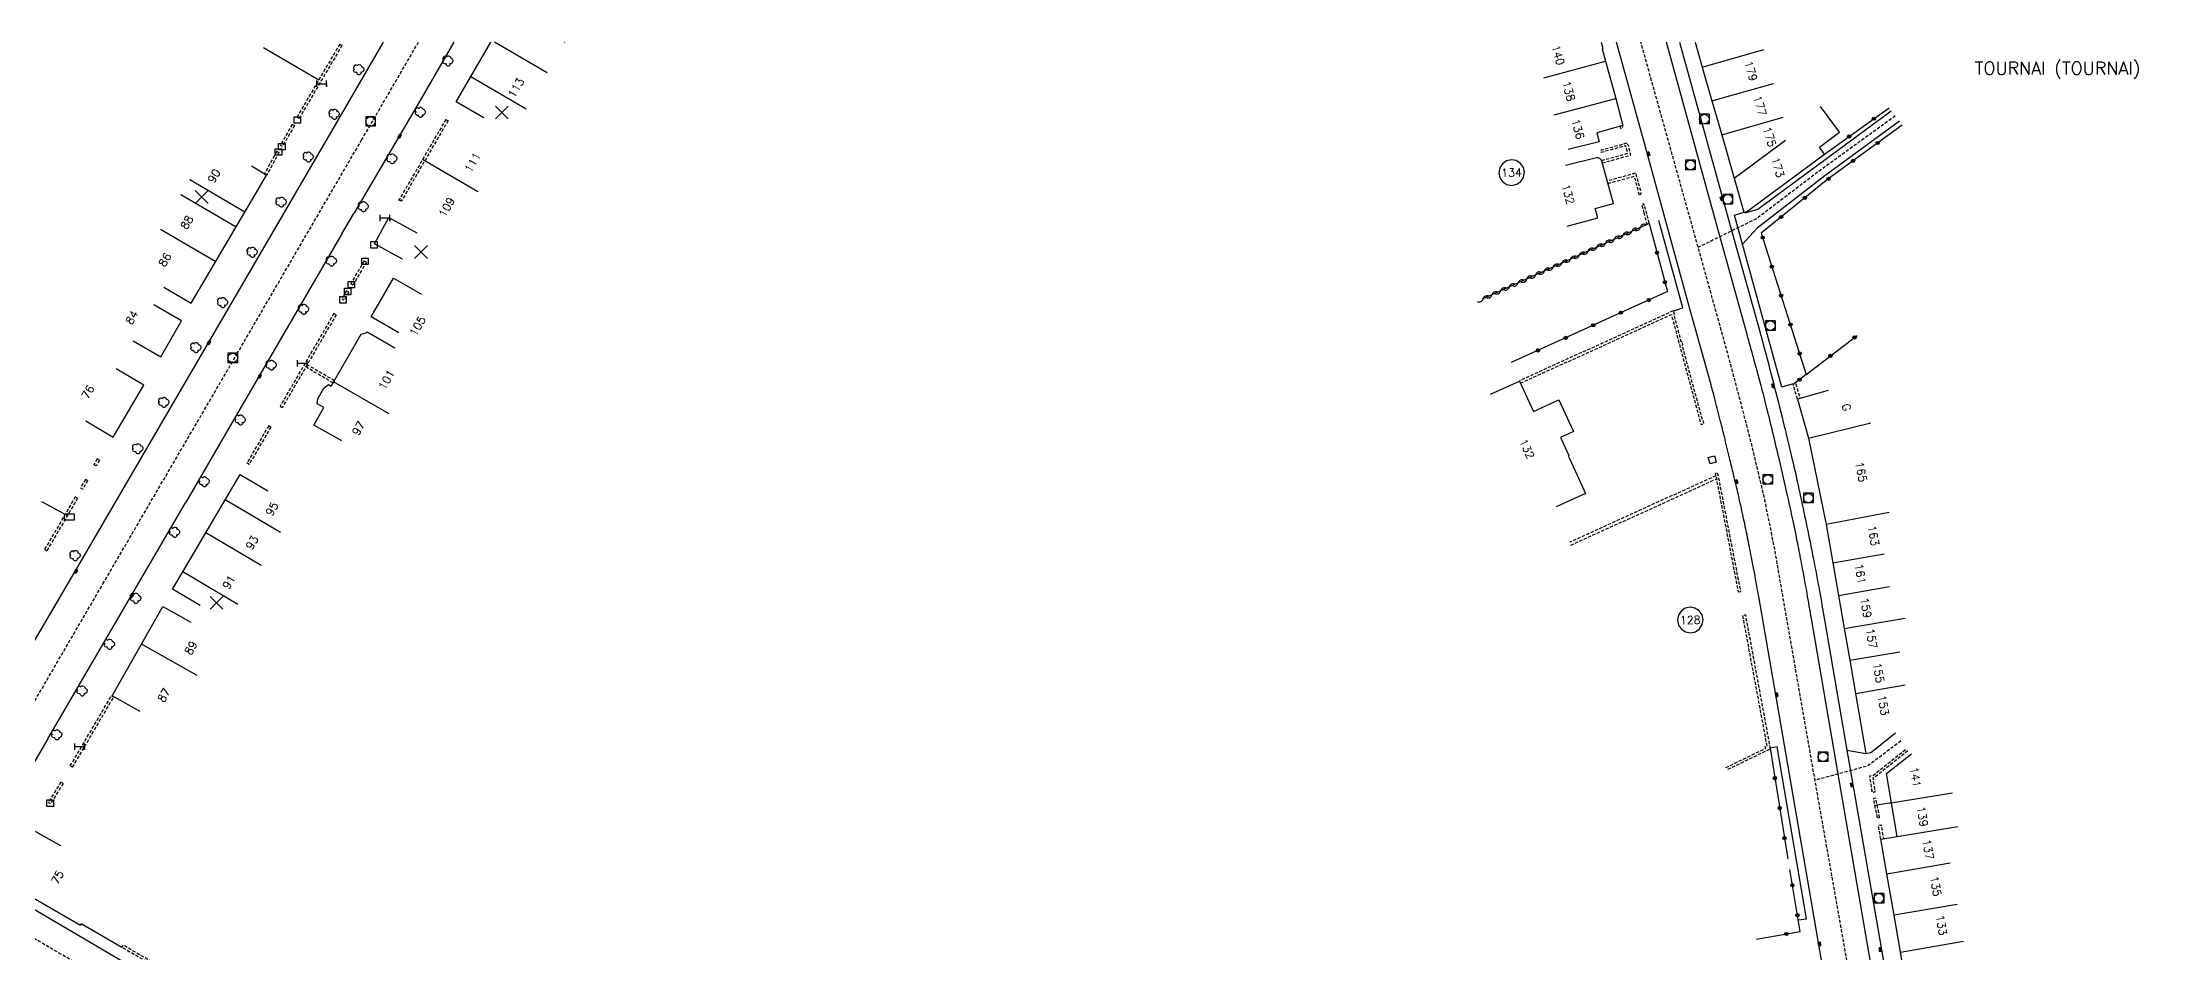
# Model space of a CAD drawing. Header units: millimetres. Extents: x 79999 to 81000, y 145000 to 146000.
# Drawn here: x 80662.9 to 80993.1, y 145857.7 to 146000 of the extents above; entities that cross this region are included whole.
import ezdxf
from ezdxf.enums import TextEntityAlignment as Align

# ---------------------------------------------------------------- set-up
doc = ezdxf.new("R2010")
doc.units = ezdxf.units.MM
doc.linetypes.add('DASHED', pattern=[0.75, 0.5, -0.25])
doc.layers.get('0').update_dxf_attribs({"linetype": 'CONTINUOUS'})
for name, color, linetype in [('W0001', 6, 'DASHED'), ('W0008', 7, 'CONTINUOUS'), ('W0100', 7, 'CONTINUOUS'), ('W0112', 1, 'DASHED'), ('W0300', 7, 'CONTINUOUS'), ('W0310', 3, 'CONTINUOUS'), ('W0322', 7, 'CONTINUOUS'), ('W0400', 7, 'CONTINUOUS'), ('W0420', 7, 'CONTINUOUS'), ('w0980', 7, 'CONTINUOUS'), ('W0991', 7, 'CONTINUOUS'), ('W1102', 7, 'CONTINUOUS'), ('W1471', 7, 'CONTINUOUS'), ('W1474', 7, 'CONTINUOUS')]:
    doc.layers.add(name, color=color, linetype=linetype)
doc.styles.get("Standard").update_dxf_attribs({"font": 'romans.shx', "width": 0.85})

# ---------------------------------------------------------------- blocks, each defined once
blk = doc.blocks.new('t112o')
at = {"color": 0, "linetype": 'Continuous'}
for p, q in [((-0.5, 0.5), (0.5, 0.5)), ((-0.5, -0.5), (-0.5, 0.5)), ((0.5, 0.5), (0.5, -0.5)), ((0.5, -0.5), (-0.5, -0.5))]:
    blk.add_line(p, q, dxfattribs=at)
blk = doc.blocks.new('T400')
for p, q in [((-0.15, 0.3), (0.15, 0.3)), ((-0.15, -0.25), (-0.15, 0.3)), ((-0.15, 0.15), (0.15, 0.15)), ((-0.15, 0), (0.15, 0)), ((0.15, 0.3), (0.15, -0.25)), ((-0.15, -0.15), (0.15, -0.15)), ((-0.15, -0.25), (-0.15, -0.3)), ((-0.15, -0.3), (0.15, -0.3)), ((0.15, -0.3), (0.15, -0.25))]:
    blk.add_line(p, q)
blk = doc.blocks.new('T420')
for p, q in [((0.75, 0.75), (-0.75, 0.75)), ((-0.75, 0.75), (-0.75, -0.75)), ((0.75, 0.75), (0.75, -0.75)), ((0.75, -0.75), (-0.75, -0.75))]:
    blk.add_line(p, q)
blk.add_ellipse((0, 0), major_axis=(-0.53, 0.53), ratio=1, start_param=3.926991, end_param=10.210176)
blk = doc.blocks.new('t322o')
at = {"color": 0, "linetype": 'Continuous'}
for radius in [0.25, 0.15]:
    blk.add_circle((0, 0), radius, dxfattribs=at)
blk = doc.blocks.new('t310o')
at = {"color": 0, "linetype": 'Continuous'}
for centre, start, end in [((-0.5, 0.38), 216.8699, 323.1304), ((0.5, -0.37), 36.8699, 143.1303)]:
    blk.add_arc(centre, 0.625, start, end, dxfattribs=at)
blk = doc.blocks.new('T300')
for p, q in [((-0.8, 0.51), (-0.86, 0.34)), ((-0.86, 0.34), (-0.86, 0.17)), ((-0.86, 0.17), (-0.74, 0.06)), ((-0.69, 0.63), (-0.8, 0.51)), ((-0.8, -0.06), (-0.74, 0.06)), ((-0.74, 0.06), (-0.69, 0.11)), ((-0.57, 0.69), (-0.69, 0.63)), ((-0.46, 0.69), (-0.57, 0.69)), ((-0.29, 0.63), (-0.46, 0.69)), ((-0.29, 0.63), (-0.17, 0.74)), ((-0.23, 0.57), (-0.29, 0.63)), ((-0.17, 0.74), (-0.06, 0.8)), ((-0.06, 0.8), (0.06, 0.8)), ((0.06, 0.8), (0.23, 0.74)), ((0.23, 0.74), (0.34, 0.63)), ((0.34, 0.63), (0.4, 0.51)), ((0.46, 0.46), (0.34, 0.46)), ((0.4, 0.51), (0.4, 0.46)), ((0.57, 0.4), (0.46, 0.46)), ((0.57, 0.4), (0.69, 0.29)), ((0.69, 0.29), (0.74, 0.17)), ((0.74, 0.06), (0.69, -0.17)), ((0.74, 0.17), (0.74, 0.06)), ((-0.8, -0.17), (-0.8, -0.06)), ((-0.8, -0.23), (-0.8, -0.17)), ((-0.74, -0.34), (-0.8, -0.23)), ((-0.69, -0.4), (-0.74, -0.34)), ((-0.51, -0.46), (-0.69, -0.4)), ((-0.4, -0.46), (-0.51, -0.46)), ((-0.4, -0.46), (-0.34, -0.46)), ((-0.34, -0.46), (-0.34, -0.4)), ((-0.34, -0.51), (-0.34, -0.46)), ((-0.29, -0.63), (-0.34, -0.51)), ((-0.17, -0.74), (-0.29, -0.63)), ((-0.06, -0.8), (-0.17, -0.74)), ((0.06, -0.8), (-0.06, -0.8)), ((0.17, -0.74), (0.06, -0.8)), ((0.23, -0.69), (0.17, -0.74)), ((0.29, -0.46), (0.23, -0.46)), ((0.29, -0.63), (0.23, -0.69)), ((0.46, -0.4), (0.29, -0.46)), ((0.34, -0.51), (0.29, -0.63)), ((0.34, -0.51), (0.34, -0.46)), ((0.57, -0.34), (0.46, -0.4)), ((0.63, -0.29), (0.57, -0.34)), ((0.69, -0.17), (0.63, -0.29))]:
    blk.add_line(p, q)
blk = doc.blocks.new('t991o')
at = {"color": 0, "linetype": 'Continuous'}
for p, q in [((-1, 1), (1, -1)), ((-1, -1), (1, 1))]:
    blk.add_line(p, q, dxfattribs=at)
blk = doc.blocks.new('T1471')
at = {"color": 0, "linetype": 'Continuous', "flags": 128}
blk.add_lwpolyline([(-0.75, -0.5), (-0.75, 0.5), (0.75, 0.5), (0.75, -0.5), (-0.75, -0.5)], dxfattribs=at)
blk = doc.blocks.new('T1474')
at = {"color": 0, "linetype": 'Continuous', "flags": 128}
for points in [[(-0.75, -0.5), (-0.75, 0.5)], [(-0.75, 0), (0.75, 0)], [(0.75, 0), (0.75, -0.5), (0.75, 0.5)]]:
    blk.add_lwpolyline(points, dxfattribs=at)

msp = doc.modelspace()

# ---------------------------------------------------------------- linework, layer by layer
at = {"layer": 'W0001'}
for points in [[(80529.49, 145670.07), (80562.52, 145726.34), (80608.88, 145806.19), (80608.89, 145806.19), (80617.87, 145821.69), (80617.86, 145821.67), (80624.39, 145832.82), (80624.4, 145832.84), (80641.17, 145861.69), (80651.59, 145879.57), (80661.01, 145895.81), (80672.41, 145915.38), (80693.35, 145951.3), (80693.35, 145951.3), (80712.81, 145984.71), (80721.7, 146000)], [(80819.6, 145740.92), (80813.25, 145748.78), (80802.31, 145761.74), (80780.63, 145787.52), (80778.23, 145790.27), (80775.88, 145792.5), (80775.04, 145793.18), (80771.68, 145795.44), (80765.69, 145798.98), (80739.28, 145814.44), (80715.95, 145828.13), (80698.4, 145838.4), (80677.55, 145850.63), (80677.55, 145850.63), (80645.66, 145869.39)]]:
    msp.add_lwpolyline(points, dxfattribs=at)
at = {"layer": 'W0001', "flags": 128}
for points in [[(80993.09, 145456.36), (80984.69, 145510.32), (80976.68, 145560.86), (80972.07, 145589.98), (80971.43, 145603.13), (80968.67, 145681.83), (80967.75, 145697.64), (80966.09, 145710.51), (80961.12, 145744.68), (80946.12, 145849.32), (80939.86, 145884.69), (80933.51, 145921.1), (80932.04, 145928.44), (80930.1, 145936.63), (80928.45, 145943.06), (80926.33, 145950.97), (80923.66, 145960.62), (80914, 145995.19), (80912.67, 146000)], [(80952.4, 145988.49), (80940.35, 145979.75), (80930.82, 145972.49), (80921.62, 145967.95)], [(80953.28, 145890.83), (80948.1, 145886.92), (80939.86, 145884.69)]]:
    msp.add_lwpolyline(points, dxfattribs=at)
at = {"layer": 'W0008'}
for p, q in [((80708.72, 145987.09), (80716.25, 146000)), ((80689.27, 145953.68), (80708.72, 145987.09)), ((80709.75, 145970.05), (80711.61, 145973.22)), ((80656.9, 145898.19), (80668.32, 145917.77)), ((80663.82, 145891.14), (80661.47, 145887.16))]:
    msp.add_line(p, q, dxfattribs=at)
for points in [[(80727.23, 146000), (80721.63, 145990.38), (80711.61, 145973.22)], [(80709.75, 145970.05), (80691.91, 145939.43), (80685.29, 145928.02)], [(80668.32, 145917.77), (80689.27, 145953.68)], [(80663.82, 145891.14), (80685.29, 145928.02)], [(80656.62, 145867.49), (80679.54, 145854.01), (80700.38, 145841.78), (80717.93, 145831.52), (80741.26, 145817.82), (80767.68, 145802.36), (80773.77, 145798.75), (80777.38, 145796.33), (80778.36, 145795.53)]]:
    msp.add_lwpolyline(points, dxfattribs=at)
at = {"layer": 'W0008', "flags": 128}
for points in [[(80944.8, 145833.24, 0.022725), (80944.72, 145834.03), (80940.59, 145858.09), (80934.24, 145895.02), (80931.08, 145913.38, 0.003345), (80930.77, 145915.09, 0.001403), (80930.01, 145919.16, 0.002356), (80929.39, 145922.32, 0.002633), (80928.8, 145925.15, 0.002767), (80928.09, 145928.41, 0.003815), (80927.54, 145930.77, 0.000372), (80927.06, 145932.75, 0.000319), (80926.5, 145935.07, 0.000368), (80925.7, 145938.38, 0.000513), (80925.11, 145940.76, 0.00313), (80924.28, 145944.03, 0.004164), (80923.62, 145946.48), (80920.22, 145958.72), (80913.42, 145983.47), (80908.86, 146000)], [(80950.82, 145842.99), (80942.8, 145889.61), (80939.31, 145909.94, 0.002073), (80938.62, 145913.9, 0.001618), (80937.69, 145918.98, 0.003604), (80937.09, 145922.06, 0.002876), (80936.29, 145925.92, 0.003118), (80935.57, 145929.17, 0.001816), (80934.29, 145934.75, 0.002611), (80932.36, 145942.77, 0.00576), (80931.43, 145946.39, 0.000753), (80930.29, 145950.59, 0.000841), (80929.26, 145954.34), (80924.34, 145972.13), (80916.66, 146000)], [(80918.71, 146000), (80926.24, 145972.66), (80931.23, 145954.81, -0.003336), (80931.78, 145952.79, -0.001125), (80933.36, 145946.79, -0.003009), (80934.91, 145940.67, -0.003602), (80936.14, 145935.54, -0.002782), (80937.09, 145931.36, -0.002429), (80938.12, 145926.57, -0.001603), (80939.08, 145921.95, -0.002778), (80939.61, 145919.28, -0.002419), (80940.55, 145914.27, -0.002704), (80941.34, 145909.77), (80944.83, 145889.39), (80945.86, 145883.46), (80950.13, 145858.82), (80952.78, 145843.41, -0.001358)]]:
    msp.add_lwpolyline(points, format="xyb", dxfattribs=at)
for points in [[(80928.97, 145973.33), (80930.91, 145973.92), (80951.77, 145989.3)], [(80953.04, 145987.67), (80941.37, 145979.15), (80930.82, 145970.93), (80928.54, 145968.46)], [(80917.79, 145958.05), (80919.21, 145958.53), (80915.44, 145972.17)], [(80936.44, 145946.62), (80934.67, 145946.11), (80927.3, 145972.98), (80928.74, 145973.44)], [(80937.3, 145862.86), (80938.55, 145863.05), (80938.55, 145863.05), (80933.93, 145889.91), (80932.84, 145889.72)], [(80944.83, 145889.39), (80947.81, 145888.88)]]:
    msp.add_lwpolyline(points, dxfattribs=at)
at = {"layer": 'W0100'}
for points in [[(80731.91, 145988.19), (80727.59, 145990.71), (80733.01, 146000)], [(80681.9, 145961.75), (80686.21, 145959.22), (80696.81, 145977.27), (80697.97, 145979.21), (80695.59, 145980.65)], [(80719.22, 145966.13), (80714.83, 145968.52), (80717.07, 145972.62), (80721.46, 145970.23)], [(80718.63, 145954.59), (80714.31, 145957.1), (80717.82, 145963.15), (80722.15, 145960.64)], [(80677.13, 145953.37), (80681.46, 145950.86), (80684.7, 145956.45), (80680.38, 145958.96)], [(80709.73, 145937.73), (80705.37, 145940.18), (80706.9, 145942.91), (80705.85, 145943.5), (80705.96, 145944.31), (80706.89, 145945.94), (80707.67, 145946.53), (80708.06, 145946.28), (80712.76, 145954.39), (80713.54, 145954.62), (80713.71, 145954.77), (80718.03, 145952.26)], [(80669.71, 145940.83), (80674.03, 145938.29), (80678.81, 145946.43), (80674.5, 145948.97)], [(80709.73, 145937.73), (80705.37, 145940.18)], [(80687.6, 145912.01), (80683.3, 145914.55), (80684.88, 145917.23), (80693.86, 145932.47)], [(80687.6, 145912.01), (80683.3, 145914.55), (80684.88, 145917.23), (80693.86, 145932.47), (80698.17, 145929.93)], [(80678.2, 145895.41), (80673.85, 145897.88), (80681.78, 145911.86), (80686.13, 145909.39)], [(80675.36, 145858.58), (80669, 145862.26), (80668.88, 145862), (80656.93, 145868.94), (80656.95, 145868.95), (80661.43, 145876.93), (80665.79, 145874.48)]]:
    msp.add_lwpolyline(points, dxfattribs=at)
at = {"layer": 'W0100', "flags": 128}
for points in [[(80906.47, 146000), (80906.74, 145999), (80906.63, 145998.96), (80907.15, 145997.03), (80908.76, 145991.23), (80909.83, 145986.97), (80909.83, 145986.97), (80905.78, 145985.84), (80906.16, 145984.46), (80901.32, 145983.22)], [(80921.13, 146000), (80922.24, 145996.12), (80923.76, 145990.83), (80925.29, 145985.55), (80927.25, 145978.76), (80928.75, 145973.44), (80928.86, 145973.48), (80928.97, 145973.33), (80941.34, 145982.52), (80940.54, 145983.6), (80943.69, 145985.94), (80940.71, 145989.96)], [(80889.15, 145944.99), (80893.7, 145947.05), (80895.86, 145942.3), (80899.84, 145944.11), (80899.84, 145944.11), (80902.11, 145939.19), (80900.11, 145938.26), (80900.2, 145938.06), (80900.2, 145938.06), (80901.42, 145935.44), (80901.32, 145935.39), (80901.56, 145934.85), (80904.01, 145929.48), (80899.45, 145927.41)], [(80941.93, 145945.58), (80937.12, 145944.22), (80938.85, 145938.14), (80941.59, 145924.64), (80942.64, 145918.66), (80943.55, 145913.54), (80944.44, 145908.39), (80945.29, 145903.43), (80946.17, 145898.25), (80947.81, 145888.88), (80948.57, 145889.01), (80952.45, 145892.1)], [(80954.23, 145852.14), (80953.22, 145857.84), (80952.22, 145863.59), (80951.1, 145870.06), (80950.15, 145875.49), (80950.15, 145875.49), (80952.72, 145875.91), (80951.81, 145881.18), (80951.02, 145885.75), (80954.95, 145888.84)]]:
    msp.add_lwpolyline(points, dxfattribs=at)
msp.add_lwpolyline([(80901.12, 145971.26), (80905.94, 145972.58), (80905.54, 145974.04), (80908.37, 145974.82), (80908.37, 145974.82), (80906.55, 145981.43, 0.077747), (80906.43, 145981.65, 0.077747), (80906.24, 145981.82, 0.083578), (80905.99, 145981.93, 0.083578), (80905.72, 145981.96), (80905.72, 145981.96), (80900.88, 145980.72)], format="xyb", dxfattribs=at)
at = {"layer": 'W0112'}
for p, q in [((80709.4, 145999.71), (80709.75, 145999.51)), ((80703.05, 145988.09), (80702.71, 145988.29)), ((80702.32, 145986.97), (80701.98, 145987.17)), ((80725.98, 145987.95), (80726.59, 145987.59)), ((80699.55, 145982.96), (80699.9, 145982.77)), ((80700.45, 145983.7), (80700.1, 145983.9)), ((80697.97, 145979.21), (80697.62, 145979.4)), ((80719.01, 145975.15), (80718.4, 145975.51)), ((80713.21, 145965.86), (80713.56, 145965.66)), ((80711.46, 145962.04), (80711.12, 145962.24)), ((80710.11, 145959.68), (80709.76, 145959.87)), ((80710.8, 145960.96), (80710.45, 145961.15)), ((80708.84, 145957.43), (80708.49, 145957.63)), ((80704.1, 145949.26), (80704.31, 145949.61)), ((80708.58, 145947.11), (80708.38, 145946.76)), ((80700.09, 145943.14), (80700.43, 145942.94)), ((80698.65, 145939.89), (80698.3, 145940.09)), ((80671.36, 145933.8), (80671.01, 145933.99)), ((80671.85, 145934.7), (80671.5, 145934.9)), ((80695.25, 145934.05), (80694.9, 145934.26)), ((80668.44, 145928.77), (80668.09, 145928.97)), ((80668.92, 145930.38), (80669.27, 145930.19)), ((80670.01, 145931.51), (80669.66, 145931.7)), ((80663.29, 145920.74), (80663.64, 145920.54)), ((80674.07, 145897.66), (80673.72, 145897.86)), ((80667.66, 145886.73), (80667.31, 145886.93)), ((80666.18, 145884.17), (80665.84, 145884.39)), ((80664.2, 145881), (80663.86, 145881.21)), ((80675.36, 145858.58), (80675.56, 145858.92))]:
    msp.add_line(p, q, dxfattribs=at)
for points in [[(80709.4, 145999.71), (80702.71, 145988.29)], [(80709.75, 145999.51), (80703.05, 145988.09)], [(80701.98, 145987.17), (80700.1, 145983.9)], [(80702.32, 145986.97), (80700.45, 145983.7)], [(80725.98, 145987.95), (80718.67, 145975.36)], [(80726.32, 145987.75), (80719.01, 145975.15)], [(80699.55, 145982.96), (80697.62, 145979.4)], [(80699.9, 145982.77), (80697.97, 145979.21)], [(80713.21, 145965.86), (80711.12, 145962.24)], [(80713.56, 145965.66), (80711.46, 145962.04)], [(80710.45, 145961.15), (80709.76, 145959.87)], [(80710.8, 145960.96), (80710.11, 145959.68)], [(80708.49, 145957.63), (80700.09, 145943.14)], [(80708.84, 145957.43), (80700.43, 145942.94)], [(80708.38, 145946.76), (80704.1, 145949.26)], [(80708.58, 145947.11), (80704.31, 145949.61)], [(80698.3, 145940.09), (80694.9, 145934.26)], [(80698.65, 145939.89), (80695.25, 145934.05)], [(80671.5, 145934.9), (80671.01, 145933.99)], [(80671.85, 145934.7), (80671.36, 145933.8)], [(80668.09, 145928.97), (80663.29, 145920.74)], [(80668.44, 145928.77), (80663.64, 145920.54)], [(80669.66, 145931.7), (80668.92, 145930.38)], [(80670.01, 145931.51), (80669.27, 145930.19)], [(80667.31, 145886.93), (80667.31, 145886.93), (80673.72, 145897.86)], [(80667.66, 145886.73), (80674.07, 145897.66)], [(80665.84, 145884.39), (80663.86, 145881.21)], [(80666.18, 145884.17), (80664.2, 145881)], [(80685.07, 145852.96), (80675.36, 145858.58)], [(80685.28, 145853.31), (80675.56, 145858.92)]]:
    msp.add_lwpolyline(points, dxfattribs=at)
at = {"layer": 'W0112', "flags": 128}
for points in [[(80909.4, 145986.85), (80909.48, 145986.54), (80909.87, 145986.64), (80909.79, 145986.95)], [(80906.63, 145981.15), (80911.1, 145982.38), (80910.7, 145983.94), (80910.64, 145983.92), (80910.56, 145984.24), (80910.23, 145984.16), (80906.11, 145983.02)], [(80906.52, 145981.53), (80910.62, 145982.66), (80910.32, 145983.8), (80910.32, 145983.8), (80910.31, 145983.83), (80906.2, 145982.7)], [(80907.51, 145977.94), (80911.6, 145979.07), (80911.74, 145978.54), (80911.74, 145978.54), (80912.39, 145976.12), (80912.67, 145976.19), (80912.63, 145976.4), (80912.72, 145976.42), (80911.88, 145979.56), (80907.41, 145978.32)], [(80893.85, 145946.73), (80917.43, 145957.45), (80918.63, 145952.93), (80918.63, 145952.93), (80922.04, 145940.3), (80922.04, 145940.3), (80922.04, 145940.3), (80922.06, 145940.26), (80922.53, 145940.38), (80922.38, 145940.91), (80922.31, 145940.87), (80919.11, 145952.68), (80919.22, 145952.72), (80919.08, 145953.23), (80918.97, 145953.2), (80917.89, 145957.28), (80917.83, 145957.5), (80917.93, 145957.53), (80917.79, 145958.05), (80893.68, 145947.1)], [(80937.12, 145944.22), (80936.44, 145946.62), (80936.83, 145946.73), (80937.51, 145944.33)], [(80924.35, 145932.26), (80901.5, 145921.87)], [(80901.71, 145921.42), (80924.46, 145931.76)], [(80925.95, 145886.67), (80932.17, 145889.69), (80932.08, 145889.94), (80932.38, 145890.01), (80928.58, 145910.47), (80928.98, 145910.55), (80932.84, 145889.72), (80932.62, 145889.66), (80932.68, 145889.49), (80926.12, 145886.31)], [(80954.36, 145889.26), (80949.13, 145885.1), (80948.88, 145885.06), (80949.22, 145882.81), (80948.82, 145882.75), (80948.42, 145885.39), (80948.96, 145885.48), (80954.11, 145889.57)], [(80950.15, 145875.49), (80949.77, 145877.65), (80950.17, 145877.72), (80950.55, 145875.56)]]:
    msp.add_lwpolyline(points, dxfattribs=at)
for points in [[(80913.11, 145973.39), (80913.57, 145971.6), (80913.96, 145971.7), (80913.22, 145974.59), (80913.12, 145974.57), (80913.05, 145974.77), (80912.78, 145974.7)], [(80927.86, 145914.13), (80928.26, 145914.2), (80924.79, 145932.18), (80924.64, 145932.72), (80924.25, 145932.61), (80924.4, 145932.09)], [(80949.96, 145878.87), (80949.36, 145881.88), (80948.97, 145881.8), (80949.56, 145878.79)]]:
    msp.add_lwpolyline(points, close=True, dxfattribs=at)
at = {"layer": 'W0310', "flags": 128}
msp.add_lwpolyline([(80913.96, 145971.7), (80887.88, 145959.85)], dxfattribs=at)
at = {"layer": 'W0322', "flags": 128}
for points in [[(80941.34, 145982.52), (80951.44, 145989.78)], [(80953.48, 145987.06), (80941.86, 145978.59), (80931.46, 145970.16), (80938.5, 145948.09), (80936.67, 145946.68)], [(80913.96, 145971.7), (80916.8, 145961.04), (80892.39, 145949.95)], [(80938.5, 145948.09), (80946.43, 145954.18)], [(80932.84, 145889.72), (80935.6, 145872.41)], [(80949.21, 145880.78), (80951.8, 145881.23)], [(80930.73, 145859.86), (80937.54, 145861.05), (80935.91, 145870.75)]]:
    msp.add_lwpolyline(points, dxfattribs=at)
at = {"layer": 'W1102'}
for p, q in [((80697.5, 145999.18), (80706.12, 145994.12)), ((80741.79, 145995.22), (80733.6, 146000)), ((80744.57, 145999.98), (80744.53, 146000)), ((80738.5, 145989.56), (80729.86, 145994.6)), ((80730.98, 145976.65), (80722.33, 145981.67)), ((80685.98, 145978.58), (80694.6, 145973.52)), ((80684.59, 145976.21), (80693.21, 145971.15)), ((80681.42, 145970.8), (80690.04, 145965.74)), ((80717.1, 145941.95), (80708.45, 145946.96)), ((80662.8, 145928.25), (80666.87, 145926.07)), ((80700.13, 145923.41), (80691.51, 145928.48)), ((80697.1, 145918.26), (80688.48, 145923.34)), ((80693.5, 145912.15), (80684.88, 145917.23)), ((80687.14, 145901.04), (80678.44, 145905.97))]:
    msp.add_line(p, q, dxfattribs=at)
at = {"layer": 'W1102', "flags": 128}
for points in [[(80922.24, 145996.12), (80931.85, 145998.87)], [(80897.49, 145994.44), (80907.15, 145997.03)], [(80923.76, 145990.83), (80933.37, 145993.58)], [(80899.1, 145988.64), (80908.76, 145991.23)], [(80925.29, 145985.55), (80934.9, 145988.31)], [(80927.25, 145978.76), (80935.27, 145984.72)], [(80938.85, 145938.14), (80948.57, 145940.51)], [(80951.42, 145926.5), (80941.59, 145924.64)], [(80942.64, 145918.66), (80950.64, 145920.07)], [(80943.55, 145913.54), (80951.52, 145914.94)], [(80944.44, 145908.39), (80953.93, 145910.02)], [(80945.29, 145903.43), (80953.12, 145904.77)], [(80946.17, 145898.25), (80953.97, 145899.59)], [(80951.41, 145881.11), (80961.32, 145882.74)], [(80952.72, 145875.91), (80962.17, 145877.47)], [(80951.1, 145870.06), (80960.95, 145871.78)], [(80962.07, 145865.3), (80952.22, 145863.59)], [(80953.22, 145857.84), (80963.07, 145859.57)]]:
    msp.add_lwpolyline(points, dxfattribs=at)
for points in [[(80894.46, 145979.68), (80894.3, 145980.44), (80893.85, 145981.08), (80893.19, 145981.5), (80892.43, 145981.64), (80891.66, 145981.48), (80891.02, 145981.03), (80890.6, 145980.37), (80890.46, 145979.61), (80890.63, 145978.84), (80891.08, 145978.2), (80891.73, 145977.78), (80892.5, 145977.64), (80893.26, 145977.81), (80893.9, 145978.25), (80894.32, 145978.91)], [(80922.37, 145909.77), (80922.21, 145910.53), (80921.76, 145911.17), (80921.1, 145911.59), (80920.34, 145911.73), (80919.57, 145911.57), (80918.93, 145911.12), (80918.51, 145910.46), (80918.37, 145909.7), (80918.54, 145908.93), (80918.99, 145908.29), (80919.64, 145907.87), (80920.41, 145907.73), (80921.17, 145907.9), (80921.81, 145908.34), (80922.23, 145909)]]:
    msp.add_lwpolyline(points, close=True, dxfattribs=at)

# ---------------------------------------------------------------- block references
at = {"layer": 'W0112'}
for p in [(80702.76, 145987.86), (80699.83, 145982.84), (80700.35, 145983.7), (80714.77, 145968.35), (80713.33, 145965.79), (80711.23, 145962.13), (80709.9, 145959.75), (80710.63, 145961.06), (80664.16, 145881.11)]:
    msp.add_blockref('t112o', p, dxfattribs=at)
at = {"layer": 'W0112', "rotation": 105.5329809914605}
msp.add_blockref('t112o', (80923.81, 145934.76), dxfattribs=at)
at = {"layer": 'W0300'}
for p in [(80712.4, 145995.72), (80726.34, 145997.08), (80708.58, 145988.74), (80722.02, 145989.04), (80704.53, 145982.06), (80717.6, 145981.79), (80700.29, 145975.01), (80713.12, 145974.3), (80695.77, 145967.18), (80708.14, 145965.8), (80691.14, 145959.32), (80703.79, 145958.27), (80686.96, 145952.27), (80698.74, 145949.54), (80681.96, 145943.72), (80693.9, 145940.99), (80677.89, 145936.48), (80688.27, 145931.33), (80683.63, 145923.42), (80668.09, 145919.77), (80677.57, 145913.12), (80673.45, 145905.93), (80669.19, 145898.65), (80665.23, 145891.79)]:
    msp.add_blockref('T300', p, dxfattribs=at)
at = {"layer": 'W0310', "rotation": 204.4392791701558}
for p in [(80912.59, 145971.08), (80905.76, 145967.98), (80907.13, 145968.6), (80908.49, 145969.22), (80909.86, 145969.84), (80911.23, 145970.46), (80898.93, 145964.87), (80900.3, 145965.49), (80901.67, 145966.11), (80903.03, 145966.73), (80904.4, 145967.36), (80890.74, 145961.15), (80892.11, 145961.77), (80893.47, 145962.39), (80894.84, 145963.01), (80896.2, 145963.63), (80897.57, 145964.25), (80888.01, 145959.91), (80889.38, 145960.53)]:
    msp.add_blockref('t310o', p, dxfattribs=at)
at = {"layer": 'W0322'}
for p, rotation in [((80949.05, 145988.06), 35.71202006195637), ((80945.2, 145985.29), 35.71202006195637), ((80945.81, 145981.46), 216.0899647396272), ((80949.64, 145984.26), 216.0899647396272), ((80941.97, 145978.66), 216.0899647396272), ((80938.27, 145975.68), 219.0234225606354), ((80934.58, 145972.69), 219.0234225606354), ((80931.69, 145969.46), 287.6891018041685), ((80915.18, 145967.11), 284.9357398341348), ((80933.13, 145964.93), 287.6891018041685), ((80916.4, 145962.52), 284.9357398341348), ((80913.87, 145959.71), 204.4392791701632), ((80934.57, 145960.41), 287.6891018041685), ((80905.22, 145955.78), 204.4392791701632), ((80909.54, 145957.74), 204.4392791701632), ((80936.02, 145955.88), 287.6891018041685), ((80896.57, 145951.85), 204.4392791701632), ((80900.9, 145953.81), 204.4392791701632), ((80946.04, 145953.88), 37.53692543135239), ((80937.46, 145951.36), 287.6891018041685), ((80942.27, 145950.99), 37.53692543135239), ((80937.45, 145947.29), 217.5369254316531), ((80933.59, 145885.03), 279.065716824971), ((80934.34, 145880.34), 279.065716824971), ((80935.09, 145875.65), 279.065716824971), ((80936.32, 145868.29), 99.52929381271538), ((80937.11, 145863.6), 99.52929381271538), ((80935.41, 145860.67), 9.916479842660996)]:
    msp.add_blockref('t322o', p, dxfattribs=dict(at, rotation=rotation))
at = {"layer": 'W0400'}
for p, rotation in [((80718.76, 145985.32), 150.4533796167145), ((80913.83, 145982.54), 194.4489787596482), ((80925.29, 145975.56), 16.18471904419302), ((80688.98, 145953.05), 151.3893912806524), ((80696.89, 145947.78), 150.5990230805566), ((80933.33, 145946.3), 194.7175263196023), ((80927.57, 145931.36), 15.56151320960812), ((80668.17, 145917.33), 151.4403676563368), ((80676.96, 145913.63), 150.422073521148), ((80933.87, 145898.05), 9.090292207207304), ((80945.61, 145883.97), 9.487026685711362), ((80940.56, 145859.12), 7.707535787409848), ((80950.08, 145858.22), 189.6392941925359)]:
    msp.add_blockref('T400', p, dxfattribs=dict(at, rotation=rotation))
at = {"layer": 'W0420'}
for p in [(80714.21, 145987.62), (80922.58, 145987.99), (80920.4, 145980.82), (80926.24, 145975.47), (80932.89, 145955.73), (80692.68, 145950.68), (80932.48, 145931.68), (80938.82, 145928.77), (80941.12, 145888.35), (80949.84, 145866.25)]:
    msp.add_blockref('T420', p, dxfattribs=at)
at = {"layer": 'W0991', "rotation": 90}
for p in [(80734.71, 145989.01), (80687.83, 145975.82), (80722.1, 145967.22), (80690.16, 145912.41)]:
    msp.add_blockref('t991o', p, dxfattribs=at)
at = {"layer": 'W1471'}
msp.add_blockref('T1471', (80667.15, 145925.83), dxfattribs=at)
at = {"layer": 'W1474'}
for p in [(80706.58, 145993.53), (80716.47, 145972.55), (80703.57, 145949.84), (80668.77, 145889.95)]:
    msp.add_blockref('T1474', p, dxfattribs=at)

# ---------------------------------------------------------------- texts
at = {"layer": 'w0980'}
msp.add_text('TOURNAI (TOURNAI)', height=2, dxfattribs=at).set_placement((80977.74, 145995.8), align=Align.MIDDLE)
at = {"layer": 'W0991'}
for s, rotation, p in [('140', 285.5207, (80899.74, 145998)), ('179', 286.5771, (80929.85, 145995.51)), ('113', 59.7353, (80736.95, 145992.87)), ('138', 285.5207, (80901.37, 145992.37)), ('177', 286.5771, (80931.25, 145990.09)), ('136', 285.5207, (80902.82, 145986.45)), ('175', 286.5771, (80932.76, 145985.22)), ('111', 59.8755, (80730.17, 145981.23)), ('173', 286.5771, (80934.05, 145980.46)), ('90', 59.5999, (80689.77, 145979.11)), ('134', 1.0595, (80892.46, 145979.64)), ('109', 59.873, (80726.11, 145974.23)), ('132', 285.2996, (80901.3, 145976.25)), ('88', 59.6015, (80685.52, 145971.86)), ('86', 59.6006, (80682.09, 145966.02)), ('84', 59.8584, (80676.93, 145957)), ('105', 59.8956, (80721.56, 145955.65)), ('101', 59.9223, (80716.71, 145947.25)), ('76', 59.5409, (80670.05, 145945.34)), ('G', 285.8454, (80944.76, 145942.96)), ('97', 59.9218, (80712.32, 145939.67)), ('132', 294.4393, (80894.87, 145936.46)), ('165', 281.4825, (80947.06, 145932.87)), ('95', 59.5037, (80698.82, 145927.09)), ('93', 59.4999, (80695.71, 145921.82)), ('163', 279.9852, (80949, 145922.91)), ('91', 59.501, (80692.08, 145915.65)), ('161', 279.9852, (80946.95, 145916.94)), ('159', 279.9852, (80947.82, 145911.63)), ('128', 1.0595, (80920.37, 145909.73)), ('89', 60.4218, (80686.15, 145905.37)), ('157', 279.9852, (80948.69, 145906.84)), ('155', 279.9852, (80949.79, 145901.46)), ('87', 60.424, (80681.94, 145897.97)), ('153', 279.9852, (80950.54, 145896.41)), ('141', 279.9086, (80955.55, 145885.18)), ('139', 279.9086, (80956.64, 145879.03)), ('137', 279.9086, (80957.54, 145873.88)), ('75', 60.6549, (80665.29, 145869.51)), ('135', 279.9086, (80958.73, 145868.14)), ('133', 279.9086, (80959.62, 145862.05))]:
    msp.add_text(s, height=1.25, rotation=rotation, dxfattribs=at).set_placement(p, align=Align.MIDDLE)

doc.saveas('drawing.dxf')
